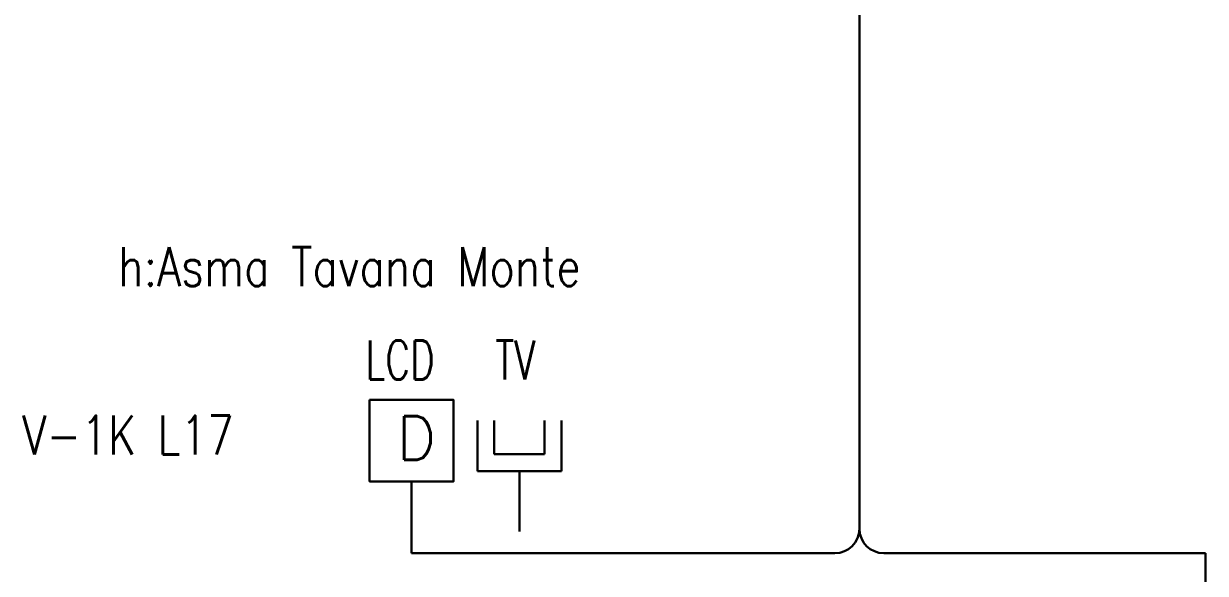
# Model space of a CAD drawing. Extents: x -1073 to 35213, y -1180 to 6950.
# Drawn here: x 3045.5 to 3529.3, y 766 to 990.9 of the extents above; entities that cross this region are included whole.
import ezdxf

# ---------------------------------------------------------------- set-up
doc = ezdxf.new("R2010")
doc.units = 0
doc.header["$LTSCALE"] = 25
for name, color, linetype, lineweight in [('DATA TAVAN', 160, 'Continuous', 30), ('E-DATA PRİZİ (RJ45)', 7, 'Continuous', 30), ('E-YAZI', 7, 'Continuous', 30)]:
    doc.layers.add(name, color=color, linetype=linetype, lineweight=lineweight)
doc.styles.add('E-YAZI', font='txttw.shx')

msp = doc.modelspace()

# ---------------------------------------------------------------- linework, layer by layer
at = {"layer": 'DATA TAVAN'}
for p, q in [((3387.66, 784.22), (3387.66, 1393.84)), ((3204.34, 774.22), (3248.46, 774.22)), ((3248.46, 774.22), (3377.66, 774.22)), ((3397.66, 774.22), (3529.29, 774.22)), ((3405.21, 774.22), (3405.21, 774.22)), ((3529.29, 519.63), (3529.29, 774.22))]:
    msp.add_line(p, q, dxfattribs=at)
for centre, start, end in [((3377.66, 784.22), 270, 0), ((3397.66, 784.22), 180, 270)]:
    msp.add_arc(centre, 10, start, end, dxfattribs=at)
at = {"layer": 'E-DATA PRİZİ (RJ45)', "color": 1}
for p, q in [((3231.26, 828.47), (3231.26, 807.82)), ((3238.14, 828.47), (3238.14, 814.7)), ((3258.78, 828.47), (3258.78, 814.7)), ((3265.66, 828.47), (3265.66, 807.82)), ((3238.14, 814.7), (3258.78, 814.7)), ((3204.34, 774.22), (3204.34, 803.61)), ((3231.26, 807.82), (3265.66, 807.82)), ((3248.46, 807.82), (3248.46, 783.1))]:
    msp.add_line(p, q, dxfattribs=at)
msp.add_lwpolyline([(3187.13, 836.91), (3221.54, 836.91), (3221.54, 803.61), (3187.13, 803.61)], close=True, dxfattribs=at)

# ---------------------------------------------------------------- texts
at = {"layer": 'E-DATA PRİZİ (RJ45)', "color": 1, "style": 'E-YAZI'}
msp.add_text('D', height=17.92, dxfattribs=at).set_placement((3198.18, 812.43))
at = {"layer": 'E-YAZI', "color": 3, "style": 'E-YAZI', "width": 0.8}
msp.add_text('h:Asma Tavana Monte', height=16, dxfattribs=at).set_placement((3084.23, 883.49))
at = {"layer": 'E-YAZI', "color": 1, "style": 'E-YAZI', "width": 0.7}
for s, p in [('LCD', (3185.46, 845.31)), ('TV', (3238.66, 845.31))]:
    msp.add_text(s, height=16, dxfattribs=at).set_placement(p)
at = {"layer": 'E-YAZI', "color": 6, "style": 'E-YAZI', "width": 0.8}
msp.add_text('V-1K L17', height=16, dxfattribs=at).set_placement((3044.95, 814.55))

doc.saveas('drawing.dxf')
